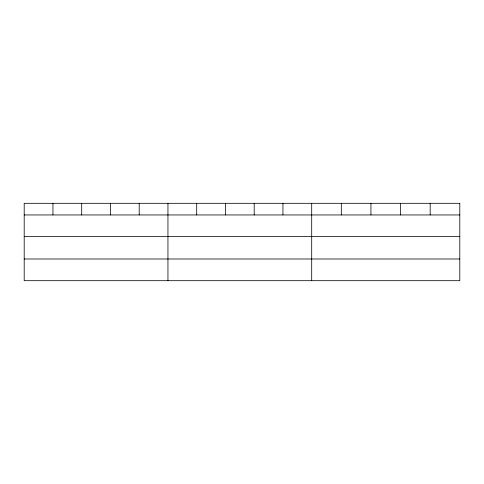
<?xml version="1.0" encoding="UTF-8"?>
<svg xmlns="http://www.w3.org/2000/svg" width="484" height="484" viewBox="0 0 484 484"><rect width="100%" height="100%" fill="white"/><g stroke="black" fill="none" stroke-linecap="round" stroke-linejoin="round"><path stroke-width="0.73" d="M24.2 214.95L459.8 214.95M24.2 236.64L459.8 236.64M24.2 258.988L459.8 258.988M430.179 203.316L430.179 214.95M400.558 203.316L400.558 214.95M370.938 203.316L370.938 214.95M341.317 203.316L341.317 214.95M311.696 203.316L311.696 280.684M282.946 203.316L282.946 214.95M254.197 203.316L254.197 214.95M225.447 203.316L225.447 214.95M196.698 203.316L196.698 214.95M167.948 203.316L167.948 280.684M139.198 203.316L139.198 214.95M110.449 203.316L110.449 214.95M81.699 203.316L81.699 214.95M52.95 203.316L52.95 214.95M459.8 203.316L24.2 203.316L24.2 280.684L459.8 280.684L459.8 203.316"/></g></svg>
